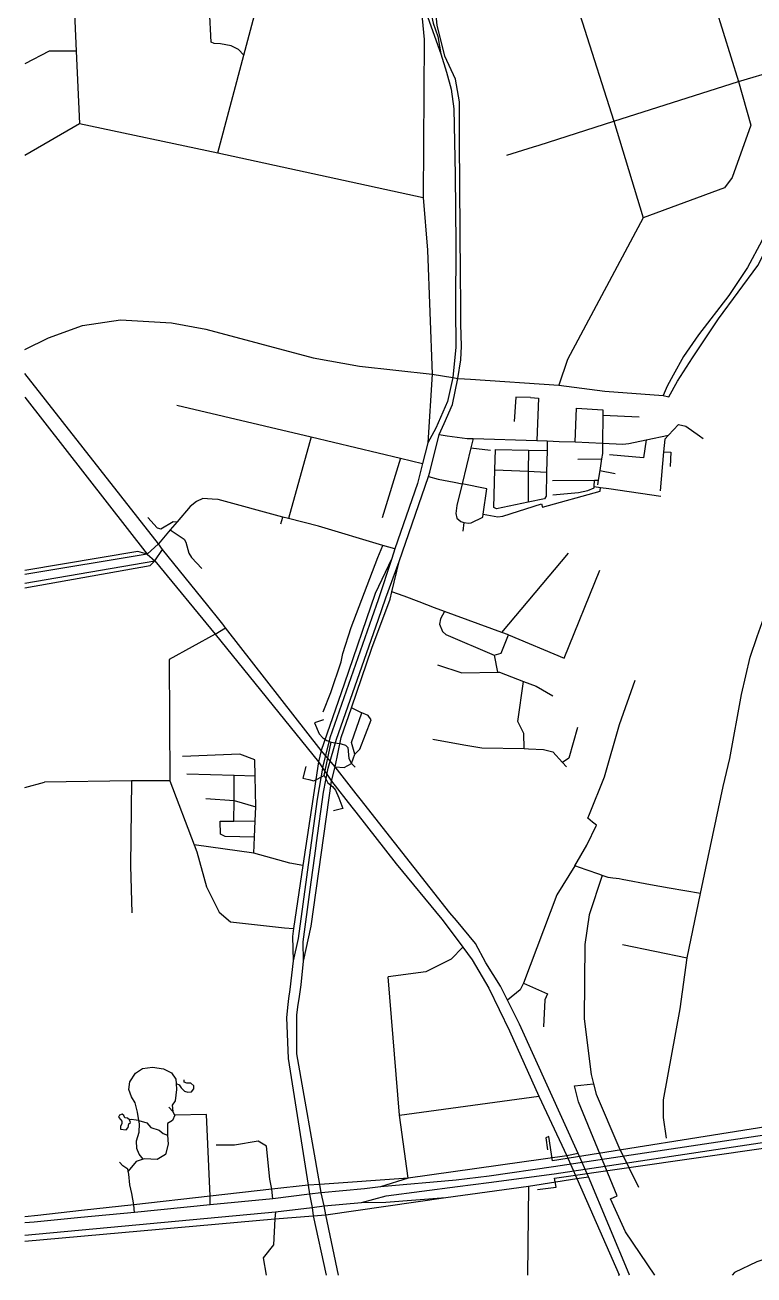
# Model space of a CAD drawing. Header units: inches. Extents: x 13376993 to 13384473, y 3540054 to 3544554.
# Drawn here: x 13376993 to 13378305, y 3540054 to 3542303 of the extents above; entities that cross this region are included whole.
import ezdxf

# ---------------------------------------------------------------- set-up
doc = ezdxf.new("R2010")
doc.units = ezdxf.units.IN
doc.header["$MEASUREMENT"] = 0

msp = doc.modelspace()

# ---------------------------------------------------------------- linework, layer by layer
for points in [[(13377836.6, 3542785.2), (13377878.5, 3542660.2), (13377939.9, 3542482.5), (13377995.7, 3542308.4), (13378052.9, 3542129.7), (13378105.4, 3541956)], [(13376993, 3542629), (13377000.1, 3542607.2), (13377011.9, 3542571.1), (13377040.5, 3542502.5), (13377051.9, 3542475.6), (13377070.6, 3542418.6), (13377079.5, 3542378.9), (13377085.3, 3542255.7), (13377090.9, 3542125.5)], [(13378166.9, 3542555.1), (13378221.7, 3542379), (13378277.2, 3542200.8), (13378299, 3542122.5), (13378265.5, 3542028.6), (13378252.1, 3542009.5), (13378105.4, 3541956)], [(13377386.9, 3542248.2), (13377377, 3542258.3), (13377364.2, 3542264.9), (13377344.8, 3542268.7), (13377333.5, 3542269.6), (13377327.8, 3542272), (13377322.1, 3542389.8), (13377325.4, 3542427.6), (13377325, 3542443.2)], [(13377340.1, 3542072.7), (13377386.9, 3542248.2), (13377430.8, 3542413.3)], [(13378151.5, 3541634.1), (13378167, 3541662.2), (13378194.1, 3541704.1), (13378241.2, 3541773.9), (13378311.6, 3541870.2), (13378342.5, 3541929.8), (13378367.7, 3541987.1), (13378394.3, 3542067.9), (13378407.8, 3542131.2), (13378435.1, 3542247.6), (13378461.7, 3542385.3)], [(13377702.4, 3542371.5), (13377711.4, 3542276.4), (13377709.6, 3541992.4), (13377717.1, 3541897.4), (13377725.7, 3541674.6), (13377718, 3541551.2)], [(13377714, 3542368.4), (13377719.1, 3542343.3), (13377727.6, 3542305.7), (13377735.9, 3542281.9), (13377741.6, 3542251)], [(13378444.8, 3542378.6), (13378428.4, 3542298.9), (13378414.9, 3542241.6), (13378393.5, 3542134.5), (13378374.9, 3542052.6), (13378367.8, 3542024.7), (13378356.9, 3541999.6), (13378337.8, 3541953.7), (13378318.7, 3541914.4), (13378293, 3541866.3), (13378259.7, 3541816.1), (13378205, 3541745.6), (13378178.3, 3541706.3), (13378159.2, 3541673), (13378148.8, 3541653.3), (13378141.4, 3541636)], [(13377550.9, 3540968.1), (13377562.2, 3541020.8), (13377580.6, 3541074.3), (13377617.4, 3541181.5), (13377650, 3541270.1), (13377653.2, 3541283.1), (13377666.4, 3541337.5), (13377719.3, 3541490.3), (13377721.3, 3541498.1), (13377738.4, 3541566), (13377747.6, 3541585.9), (13377762.5, 3541620.3), (13377772, 3541666.8), (13377777.4, 3541700.3), (13377778.3, 3541724.8), (13377777.4, 3541764.3), (13377777.3, 3541803.4), (13377776.7, 3541851.4), (13377774.9, 3542094.3), (13377774.9, 3542164.3), (13377767.7, 3542205.5), (13377748.8, 3542246.7), (13377734.8, 3542302.3), (13377730.4, 3542343.5)], [(13377712, 3542332.8), (13377741.6, 3542251), (13377751.6, 3542217.6), (13377760.2, 3542187.2), (13377764.8, 3542151.8), (13377766.9, 3542033.1), (13377768.3, 3541907.6), (13377767.8, 3541794.5), (13377768.6, 3541723.2), (13377762.9, 3541668.9), (13377753.3, 3541625.7), (13377732.5, 3541577.2), (13377718, 3541551.2), (13377708.5, 3541513.9), (13377699.4, 3541478.2), (13377658.8, 3541360.2), (13377652.9, 3541342.9), (13377622.9, 3541280.3), (13377567.3, 3541116.8), (13377525.7, 3540997.9), (13377520.9, 3540977.5)], [(13377085.3, 3542255.7), (13377036.7, 3542255.4), (13376993, 3542233)], [(13377918.3, 3542086.8), (13378052.9, 3542129.7), (13378277.2, 3542200.8), (13378414.9, 3542241.6), (13378435.1, 3542247.6)], [(13376993, 3542068.4), (13377090.9, 3542125.5), (13377340.1, 3542072.7), (13377709.6, 3541992.4)], [(13377908.3, 3542083.6), (13377918.3, 3542086.8)], [(13377860.4, 3542068.4), (13377908.3, 3542083.6)], [(13378105.4, 3541956), (13377969.5, 3541700.9), (13377953.5, 3541654.7)], [(13376993, 3541719.1), (13377035.3, 3541739.7), (13377096.7, 3541762), (13377164.6, 3541772.2), (13377256.8, 3541766.7), (13377318.2, 3541755.5), (13377511.6, 3541703.8), (13377594.8, 3541689.1), (13377725.7, 3541674.6), (13377762.9, 3541668.9), (13377772, 3541666.8), (13377784.2, 3541666.2)], [(13377233.2, 3541369.6), (13376993, 3541676)], [(13377784.2, 3541666.2), (13377794.7, 3541665.5)], [(13377794.7, 3541665.5), (13377953.5, 3541654.7), (13378036.6, 3541644.2), (13378141.4, 3541636), (13378151.5, 3541634.1)], [(13376993, 3541633.3), (13377212.9, 3541350.6)], [(13377266.4, 3541619.1), (13377508.1, 3541561.6), (13377669, 3541523.3), (13377708.5, 3541513.9)], [(13377902.9, 3541632.5), (13377876.1, 3541633.5), (13377873.2, 3541589.6)], [(13377902.9, 3541632.5), (13377917, 3541631.5), (13377914, 3541555)], [(13377982.8, 3541552.6), (13377985.7, 3541613.5), (13378033, 3541610.6), (13378032.9, 3541600.8), (13378032.5, 3541550.4)], [(13378032.9, 3541600.8), (13378098.3, 3541597.9)], [(13377788.8, 3541559), (13377799.4, 3541558.7), (13377914, 3541555), (13377932.7, 3541554.4), (13377954.3, 3541553.7), (13377982.8, 3541552.6), (13378032.5, 3541550.4), (13378068.7, 3541548.9), (13378079.8, 3541549.8), (13378111.1, 3541556.4), (13378150.9, 3541565), (13378169.2, 3541583.9), (13378182.3, 3541581.2)], [(13378182.3, 3541581.2), (13378207.1, 3541563.4)], [(13377508.1, 3541561.6), (13377467.2, 3541414.8)], [(13377738.4, 3541566), (13377752.7, 3541563.6)], [(13377752.7, 3541563.6), (13377788.8, 3541559)], [(13377799.4, 3541558.7), (13377795.4, 3541542), (13377779.7, 3541477.2), (13377770.2, 3541438.2), (13377768.3, 3541424.1), (13377770.2, 3541415.4), (13377777.3, 3541409.5), (13377782.5, 3541407.5), (13377791.5, 3541406.7), (13377795.9, 3541407.1), (13377816.8, 3541417.4), (13377817.5, 3541422.7), (13377823.9, 3541468.6), (13377779.7, 3541477.2)], [(13377932.7, 3541554.4), (13377932.4, 3541537.2), (13377931.6, 3541498.6), (13377930.7, 3541455.2), (13377928, 3541450.5), (13377898.3, 3541444.2), (13377841.6, 3541432.3), (13377836.5, 3541434.7), (13377838.8, 3541502.6), (13377840, 3541539.2)], [(13378032.5, 3541550.4), (13378032, 3541532.1), (13378030.5, 3541522.2), (13378027.2, 3541501.1), (13378024.5, 3541484), (13378023.2, 3541475.6)], [(13378111.1, 3541556.4), (13378105.8, 3541524.2), (13378045, 3541529.3)], [(13378150.9, 3541565), (13378144.2, 3541557.5), (13378142.1, 3541534.7), (13378135.9, 3541464.8)], [(13378207.1, 3541563.4), (13378213.4, 3541558.9)], [(13377795.4, 3541542), (13377831, 3541538)], [(13377840, 3541539.2), (13377899.2, 3541537.9), (13377932.4, 3541537.2)], [(13377899.2, 3541537.9), (13377898.4, 3541500), (13377898.3, 3541444.2)], [(13378142.1, 3541534.7), (13378155.4, 3541534.4), (13378154, 3541508.8)], [(13377669, 3541523.3), (13377635.6, 3541416.1)], [(13377838.8, 3541502.6), (13377898.4, 3541500), (13377931.6, 3541498.6)], [(13377987.7, 3541522), (13378030.5, 3541522.2)], [(13377719.3, 3541490.3), (13377736.7, 3541485.6)], [(13377736.7, 3541485.6), (13377765.1, 3541480.1)], [(13377765.1, 3541480.1), (13377779.7, 3541477.2)], [(13377942.1, 3541483.3), (13378017.9, 3541483.7), (13378024.5, 3541484)], [(13377942.8, 3541457.5), (13377989.1, 3541461.5), (13378005.9, 3541465.1), (13378017.2, 3541470.2), (13378017.3, 3541472.5), (13378017.9, 3541483.7)], [(13378027.2, 3541501.1), (13378055.1, 3541495.7)], [(13377817.5, 3541422.7), (13377844, 3541417.9), (13377852.8, 3541419.2), (13377922.4, 3541441.6), (13377924.2, 3541435.5), (13378028.2, 3541464), (13378028.5, 3541470.9)], [(13378017.3, 3541472.5), (13378028.5, 3541470.9), (13378043.4, 3541468.8), (13378137.2, 3541455.4)], [(13378147.6, 3540300.6), (13378141.8, 3540337.8), (13378142.3, 3540369.2), (13378172.2, 3540533.3), (13378184.9, 3540624.8), (13378208.9, 3540740.4), (13378218.3, 3540785.9), (13378249.3, 3540933.2), (13378261.6, 3540983), (13378282.5, 3541098.5), (13378298, 3541165.5), (13378310.8, 3541202.9), (13378325.7, 3541244.8), (13378331.7, 3541291.7), (13378354.6, 3541424.8), (13378361.9, 3541467.3)], [(13377658.8, 3541360.2), (13377637.1, 3541366.6), (13377521.2, 3541400.9), (13377467.2, 3541414.8), (13377456.8, 3541417.5), (13377340.6, 3541449.2), (13377330.1, 3541449.9), (13377313, 3541451), (13377301.7, 3541445.5), (13377290.3, 3541436.4), (13377266.7, 3541409.1), (13377254.1, 3541394.5), (13377233.2, 3541369.6)], [(13377214, 3541416.6), (13377230.9, 3541398.1), (13377237.5, 3541396.2), (13377259.5, 3541409.7), (13377266.7, 3541409.1)], [(13377453.4, 3541405.2), (13377456.8, 3541417.5)], [(13377254.1, 3541394.5), (13377279.5, 3541377.7), (13377282.4, 3541372.6), (13377288.1, 3541352.7), (13377292.5, 3541345.1), (13377311.3, 3541325.3)], [(13377782.5, 3541407.5), (13377780.9, 3541392.1)], [(13377233.2, 3541369.6), (13377212.9, 3541350.6)], [(13377550.9, 3540968.1), (13377525.7, 3540997.9), (13377353.9, 3541218.6), (13377352.1, 3541220.8), (13377350.8, 3541222.4), (13377348.9, 3541224.9), (13377344.2, 3541230.8), (13377322.2, 3541258.2), (13377240.7, 3541359.2), (13377233.2, 3541369.6)], [(13377212.9, 3541350.6), (13377196.3, 3541355.5), (13376993, 3541321.2)], [(13377212.9, 3541350.6), (13376993, 3541314.2)], [(13377212.9, 3541350.6), (13377226.5, 3541338.9)], [(13377226.5, 3541338.9), (13377240.7, 3541359.2)], [(13377529.7, 3541067.3), (13377543.3, 3541102.3), (13377562.1, 3541157), (13377564.7, 3541172.4), (13377580.2, 3541218.9), (13377627.8, 3541345.1), (13377637.1, 3541366.6)], [(13377850.9, 3541210.2), (13377971.3, 3541352.5)], [(13376993, 3541298.9), (13377226.5, 3541338.9)], [(13376993, 3541290.2), (13377218, 3541330.7), (13377226.5, 3541338.9)], [(13377226.5, 3541338.9), (13377335.1, 3541206.8), (13377520.9, 3540977.5)], [(13377652.9, 3541342.9), (13377628.6, 3541268.4), (13377617.2, 3541236.1)], [(13377628.4, 3541231.9), (13377642.6, 3541272.5), (13377666.4, 3541337.5)], [(13377963.4, 3541163.6), (13378027.6, 3541322)], [(13377702.4, 3541265), (13377675.1, 3541275.1), (13377653.2, 3541283.1)], [(13377729.8, 3541254.4), (13377702.4, 3541265)], [(13377617.2, 3541236.1), (13377541.7, 3541020.5), (13377529.1, 3540969.4), (13377518.9, 3540909.9), (13377508.2, 3540831.5)], [(13377863, 3541205.7), (13377850.9, 3541210.2), (13377748, 3541247.7), (13377729.8, 3541254.4)], [(13377748, 3541247.7), (13377740.7, 3541234.8), (13377739, 3541224.8), (13377744.6, 3541211.8), (13377750.3, 3541206.6), (13377837.5, 3541169.3), (13377843.2, 3541138.3)], [(13377335.1, 3541206.8), (13377353.9, 3541218.6)], [(13377517.7, 3540831.4), (13377530.1, 3540922.7), (13377538.8, 3540966), (13377553.5, 3541018.1), (13377628.4, 3541231.9)], [(13377335.1, 3541206.8), (13377252.7, 3541161.2), (13377253.4, 3540943), (13377297.5, 3540828), (13377302.3, 3540815.3), (13377319.6, 3540752.3), (13377342.5, 3540706.6), (13377363, 3540689.2), (13377459.9, 3540679), (13377476.5, 3540677.5)], [(13377837.5, 3541169.3), (13377849.7, 3541172.7), (13377863, 3541205.7), (13377963.4, 3541163.6)], [(13377735.5, 3541151.9), (13377778.9, 3541137.1), (13377843.2, 3541138.3), (13377847.1, 3541138.4), (13377890.3, 3541121.7), (13377912.6, 3541113.2), (13377943, 3541096.3)], [(13377891.5, 3541001.1), (13377890.8, 3541028.2), (13377879.9, 3541049.8), (13377890.3, 3541121.7)], [(13377982.4, 3540790.5), (13378003.9, 3540827.5), (13378021.2, 3540863.2), (13378014.4, 3540868.9), (13378006, 3540875.9), (13378008.8, 3540882.9), (13378036, 3540950.6), (13378062.8, 3541044.2), (13378091.2, 3541124.2)], [(13377530.3, 3541053), (13377514, 3541047.3)], [(13377550.9, 3540968.1), (13377567.1, 3540966.9), (13377580.7, 3540974.4), (13377586.8, 3540991.1), (13377580.7, 3541012.2), (13377599.2, 3541065.4)], [(13377586.8, 3540991.1), (13377595.7, 3541000.3), (13377615.8, 3541052.9), (13377610.8, 3541060.8), (13377599.2, 3541065.4), (13377597.5, 3541066), (13377580.6, 3541074.3)], [(13377514, 3541047.3), (13377522.1, 3541027.6), (13377529, 3541020.4), (13377536.1, 3541015.4), (13377543.9, 3541012.4), (13377561.8, 3541009.6), (13377570, 3541007.1), (13377574.1, 3541003.3)], [(13377987.5, 3541039.2), (13377971.9, 3540984), (13377960.4, 3540976)], [(13377531.3, 3540952.7), (13377543.9, 3541012.4)], [(13377726.9, 3541017.9), (13377782.5, 3541007.7), (13377815.4, 3541002.4), (13377891.5, 3541001.1), (13377899, 3541000.9), (13377926.2, 3540999.2), (13377942.9, 3540995.3), (13377960.4, 3540976), (13377967.3, 3540968.4)], [(13377404.7, 3540813), (13377406, 3540841.8), (13377407.3, 3540870.9), (13377408.4, 3540896.5), (13377407.1, 3540951.6), (13377406.4, 3540980.7), (13377379.8, 3540991.1), (13377276.4, 3540986.9)], [(13377574.1, 3541003.3), (13377575.5, 3540983.3)], [(13377520.9, 3540977.5), (13377493.1, 3540790.8), (13377476.5, 3540677.5), (13377474.4, 3540663), (13377475.8, 3540619.2), (13377469.5, 3540568), (13377467.5, 3540551.3)], [(13377486.3, 3540551), (13377489.8, 3540575.9), (13377494.2, 3540618.8), (13377508, 3540681.6), (13377544.7, 3540942.8), (13377550.9, 3540968.1)], [(13377498.5, 3540968.9), (13377493.1, 3540948)], [(13377520.9, 3540977.5), (13377544.7, 3540942.8), (13377581.2, 3540896)], [(13377588.8, 3540920), (13377550.9, 3540968.1)], [(13377575.5, 3540983.3), (13377580.7, 3540974.4), (13377587.1, 3540968)], [(13376993, 3540931.1), (13377028.4, 3540940.7)], [(13377253.4, 3540943), (13377184.4, 3540942.9), (13377028.4, 3540940.7)], [(13377184.4, 3540942.9), (13377182.8, 3540790.4), (13377185.4, 3540705.7)], [(13377407.1, 3540951.6), (13377369.4, 3540952.6), (13377284.2, 3540955.2)], [(13377368.9, 3540870.7), (13377369.2, 3540907.9), (13377369.4, 3540952.6)], [(13377493.1, 3540948), (13377503.8, 3540945.3), (13377513, 3540943.2), (13377531.3, 3540952.7)], [(13377531.3, 3540952.7), (13377538.2, 3540939.7), (13377546.5, 3540933.2), (13377551.7, 3540926.4), (13377557.7, 3540912.7), (13377565, 3540893.5)], [(13377596.1, 3540910.8), (13377588.8, 3540920)], [(13377318.5, 3540911.6), (13377369.2, 3540907.9), (13377408.4, 3540896.5)], [(13377581.2, 3540896), (13377588.4, 3540886.7)], [(13378080.8, 3540054.2), (13378080.1, 3540055.7), (13378007, 3540230.7), (13377988.4, 3540272.5), (13377882.7, 3540505.5), (13377861.4, 3540548.6), (13377848.9, 3540574), (13377822.2, 3540615.6), (13377804, 3540650.6), (13377769.6, 3540691.7), (13377757.7, 3540705.9), (13377658.2, 3540832), (13377596.1, 3540910.8)], [(13377565, 3540893.5), (13377548.4, 3540889.3)], [(13377588.4, 3540886.7), (13377660.7, 3540794.1), (13377743.4, 3540694.5), (13377768.8, 3540660.2), (13377780.9, 3540643.7), (13377797.7, 3540621), (13377828, 3540570.3), (13377865.2, 3540493.4), (13377917.6, 3540376.1), (13377968.1, 3540268.4), (13377986.3, 3540227.8), (13378062.3, 3540054.7), (13378062.5, 3540054.2)], [(13377406, 3540841.8), (13377353.3, 3540842.9), (13377345, 3540847.1), (13377344.5, 3540870.5), (13377368.9, 3540870.7), (13377407.3, 3540870.9)], [(13377493.1, 3540790.8), (13377469.4, 3540794.8), (13377404.7, 3540813), (13377297.5, 3540828)], [(13377508.2, 3540831.5), (13377484.8, 3540659.6), (13377475.8, 3540619.2)], [(13377494.2, 3540618.8), (13377493.5, 3540653.7), (13377506.3, 3540747.6), (13377516.3, 3540821.2), (13377517.7, 3540831.4)], [(13378208.9, 3540740.4), (13378152.2, 3540750.2), (13378118.5, 3540756), (13378067.5, 3540765.6), (13378062.2, 3540766.6), (13378056.8, 3540767.3), (13378051.1, 3540768), (13378042.4, 3540769), (13378031.9, 3540772.8), (13378027.2, 3540774.4), (13378003, 3540782.9), (13377982.4, 3540790.5), (13377950.2, 3540738.3), (13377890.2, 3540578.9), (13377884, 3540567.1), (13377861.4, 3540548.6)], [(13378031.9, 3540772.8), (13378008, 3540702.2), (13378000.4, 3540648.8), (13377999.2, 3540515.3), (13378011.9, 3540414.9), (13378016, 3540398.3), (13378020.7, 3540379.4), (13378061.8, 3540284.2), (13378096.8, 3540212.4)], [(13378068.3, 3540648.6), (13378184.9, 3540624.8)], [(13377780.9, 3540643.7), (13377759.7, 3540622.4), (13377714.6, 3540599.8), (13377646.5, 3540590.4)], [(13377682.7, 3540228.4), (13377666.9, 3540341.9), (13377646.5, 3540590.4)], [(13377890.2, 3540578.9), (13377933.2, 3540559.9)], [(13377933.2, 3540559.9), (13377928.5, 3540549), (13377926, 3540500.7)], [(13377466.2, 3540540.9), (13377463.4, 3540517.6), (13377466.9, 3540443.8), (13377502.4, 3540215.8), (13377505.2, 3540199.9)], [(13377467.5, 3540551.3), (13377466.2, 3540540.9)], [(13377525.8, 3540202.3), (13377523.5, 3540217.3), (13377482.4, 3540451.9), (13377482.2, 3540522.1), (13377484.8, 3540540.7)], [(13377484.8, 3540540.7), (13377486.3, 3540551)], [(13377205.4, 3540262.5), (13377198.4, 3540271.6), (13377194.1, 3540281.8), (13377193.9, 3540295.4), (13377198.4, 3540311), (13377198.9, 3540326.4), (13377197.9, 3540332.1), (13377195.5, 3540347), (13377191, 3540363.9), (13377184.4, 3540374.8), (13377180.1, 3540388.1), (13377181.7, 3540401.7), (13377191.9, 3540417.1), (13377204.3, 3540425.5), (13377222.4, 3540428.2), (13377242.3, 3540425), (13377256.8, 3540418), (13377264.5, 3540406.2), (13377265, 3540399), (13377265.8, 3540387.7), (13377263.1, 3540367.8), (13377257.7, 3540359.9), (13377258.9, 3540348.2)], [(13377265, 3540399), (13377270.4, 3540396.5), (13377274, 3540391.1), (13377279.9, 3540385.2), (13377285.8, 3540383.4), (13377292.8, 3540383.6), (13377296.8, 3540389.1), (13377296.8, 3540394.3), (13377291.4, 3540399.2), (13377284.2, 3540399.2), (13377279.2, 3540401.1), (13377279.4, 3540405.1)], [(13378126.5, 3540054.2), (13378073.8, 3540132), (13378046.8, 3540191.4), (13378058.4, 3540196.8), (13377988.8, 3540365.9), (13377982, 3540394.4), (13378016, 3540398.3)], [(13377262.8, 3540341.8), (13377258.9, 3540348.2), (13377251.9, 3540356.3)], [(13377666.9, 3540341.9), (13377917.6, 3540376.1)], [(13378735.5, 3540367.7), (13377944.3, 3540248.7), (13377828.6, 3540232.2), (13377769.1, 3540225)], [(13377771.3, 3540213.2), (13377827.8, 3540220.4), (13377945.2, 3540236.5), (13378738.1, 3540355.5)], [(13378500, 3540363), (13378456.2, 3540356.6), (13378459.2, 3540339.7), (13378341.1, 3540322.9), (13377942.5, 3540259.4), (13377935.6, 3540303.5), (13377930.5, 3540301), (13377933.4, 3540279.2)], [(13377197.9, 3540332.1), (13377192.8, 3540332.9), (13377183.9, 3540333.8), (13377181.2, 3540333.2), (13377177.4, 3540336.6), (13377172.6, 3540336.8), (13377170.6, 3540340.9), (13377167.6, 3540343.6), (13377163.3, 3540342), (13377161.5, 3540337.9), (13377165.4, 3540333.6), (13377167.4, 3540330.9), (13377167.2, 3540325.9), (13377165.1, 3540322.1), (13377164.9, 3540316.4), (13377175.3, 3540315.5), (13377178.5, 3540319.6), (13377180.1, 3540326.4), (13377183, 3540328.6), (13377181.2, 3540333.2)], [(13377262.8, 3540341.8), (13377258.3, 3540331.9), (13377249.6, 3540326.8), (13377249.2, 3540305.9), (13377250.4, 3540289.8), (13377245.7, 3540270.9), (13377230.7, 3540262.2), (13377208.3, 3540263.4), (13377205.4, 3540262.5), (13377192.9, 3540258.6), (13377178.8, 3540241.2)], [(13377326.4, 3540180.2), (13377326.2, 3540196.1), (13377319.9, 3540342.8), (13377262.8, 3540341.8)], [(13377197.9, 3540332.1), (13377212.2, 3540327.7), (13377219.5, 3540319.4), (13377234.6, 3540314.6), (13377241.4, 3540308.5), (13377249.2, 3540305.9)], [(13377439.2, 3540191.2), (13377437.5, 3540208.5), (13377433.6, 3540226.9), (13377427.4, 3540285.9), (13377412.6, 3540295.1), (13377370.1, 3540287.6), (13377336.8, 3540287.6)], [(13377915, 3540208.2), (13377948.9, 3540212.1), (13377946, 3540228.2), (13378464.2, 3540303), (13378466.7, 3540287.2), (13378512.4, 3540293.5)], [(13377988.4, 3540272.5), (13377968.1, 3540268.4), (13377682.7, 3540228.4), (13377632.8, 3540212.9)], [(13377190.3, 3540166.9), (13377188.6, 3540180.6), (13377185.4, 3540200.7), (13377181.6, 3540216.5), (13377179.9, 3540235.9), (13377178.8, 3540241.2), (13377177.9, 3540244.8), (13377169.3, 3540250.4), (13377163, 3540257.5)], [(13377682.7, 3540228.4), (13377523.5, 3540217.3), (13377502.4, 3540215.8), (13377437.5, 3540208.5), (13377326.2, 3540196.1), (13377188.6, 3540180.6), (13377095, 3540170.1), (13377016, 3540161.2), (13376993, 3540159.1)], [(13377598.7, 3540184.4), (13377642.5, 3540185), (13377750.5, 3540193.5), (13377898.9, 3540213.9), (13377986.3, 3540227.8), (13378007, 3540230.7)], [(13377769.1, 3540225), (13377632.8, 3540212.9)], [(13377505.2, 3540199.9), (13377439.2, 3540191.2), (13377326.4, 3540180.2), (13377190.3, 3540166.9), (13377093.5, 3540157.5), (13377009.3, 3540149.3), (13376993, 3540147.8)], [(13377525.8, 3540202.3), (13377505.2, 3540199.9)], [(13377505.2, 3540199.9), (13377509.6, 3540175.4), (13377511.5, 3540160.4), (13377534.7, 3540054.2)], [(13377632.8, 3540212.9), (13377603.9, 3540209.5), (13377525.8, 3540202.3)], [(13377531.2, 3540178.7), (13377525.8, 3540202.3)], [(13377598.7, 3540184.4), (13377643.1, 3540196.4), (13377771.3, 3540213.2)], [(13377898.9, 3540213.9), (13377897.1, 3540054.2)], [(13376993, 3540115.1), (13377442.6, 3540155.3), (13377511.5, 3540160.4), (13377534.1, 3540162.6), (13377750.5, 3540193.5)], [(13376993, 3540125.8), (13377444, 3540167.9), (13377509.6, 3540175.4), (13377531.2, 3540178.7)], [(13377531.2, 3540178.7), (13377598.7, 3540184.4)], [(13377557.3, 3540054.2), (13377534.1, 3540162.6), (13377531.2, 3540178.7)], [(13377444, 3540167.9), (13377442.6, 3540155.3), (13377440.1, 3540108.6), (13377421.5, 3540084.9), (13377427.1, 3540054.2)], [(13378375, 3540099.2), (13378309.9, 3540078.2), (13378269.7, 3540058.9), (13378265.8, 3540054.2)], [(13378060.8, 3540054.2), (13378062.3, 3540054.7)]]:
    msp.add_lwpolyline(points)

doc.saveas('drawing.dxf')
